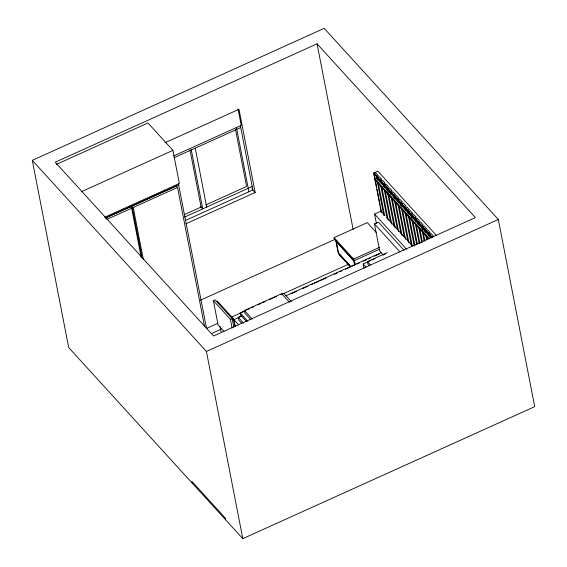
<?xml version="1.0" encoding="UTF-8"?>
<svg xmlns="http://www.w3.org/2000/svg" width="567" height="567" viewBox="0 0 567 567"><rect width="100%" height="100%" fill="white"/><g stroke="black" fill="none" stroke-linecap="round" stroke-linejoin="round"><path stroke-width="0.85" d="M32.298 160.348L324.196 28.35L498.315 219.464L534.702 406.652L242.804 538.65L68.685 347.536L32.298 160.348L206.416 351.462L242.804 538.65M317.059 43.815L55.226 162.219L213.553 335.997L475.394 217.593L317.059 43.815L353.106 229.266M56.268 164.444L147.973 122.975L172.907 150.34L179.349 183.481L104.526 217.317M164.969 142.756L238.99 109.289L255.164 192.482L185.969 223.774M81.201 191.809L172.907 150.34M173.651 155.946L241.237 125.385L238.034 108.921M173.963 157.775L240.748 127.575M105.519 217.926L178.754 184.807L178.562 183.836M105.448 218.111L130.424 206.82L131.664 208.188L141.247 257.468M142.069 257.985L131.991 206.112L176.294 186.075L177.542 187.443L204.595 326.642M106.695 219.479L131.664 208.188M131.991 206.112L133.231 207.479L177.542 187.443M184.318 214.631L201.094 207.04L189.973 149.844M205.842 204.893L246.581 186.472L235.468 129.276M184.615 217.069L252.202 186.508M185.289 220.535L252.875 189.973L240.408 125.846M376.722 187.642L373.859 172.907L377.82 171.114L436.384 235.397M373.759 173.7L375.73 172.815L378.224 175.543L376.254 176.436L373.759 173.7L381.343 212.696M377.211 177.492L379.181 176.599L381.676 179.335L379.706 180.228L377.211 177.492L377.721 180.093M428.624 238.87L375.141 180.164L374.872 178.768L376.453 178.052L431.133 238.062M380.663 181.277L382.633 180.391L385.135 183.134L383.164 184.027L380.663 181.277L381.003 183.013M384.128 185.083L386.099 184.19L388.586 186.926L386.616 187.812L384.128 185.083L384.632 187.677M387.58 188.868L389.55 187.975L392.038 190.71L390.068 191.603L387.58 188.868L388.253 192.333M391.039 192.667L393.009 191.781L395.504 194.509L393.533 195.402L391.039 192.667L391.379 194.403M394.49 196.458L396.461 195.565L398.955 198.301L396.985 199.194L394.49 196.458L395.001 199.06M397.942 200.243L399.912 199.357L402.414 202.1L400.444 202.993L397.942 200.243L398.452 202.844M376.41 223.596L374.56 214.064L380.889 211.2L385.028 215.751M401.408 204.049L403.378 203.156L405.866 205.892L403.895 206.778L401.408 204.049L401.911 206.643M379.252 249.36L353.943 260.799L334.402 239.352L334.069 237.63L367.281 222.611L376.162 232.357M200.371 300.219L334.913 239.38M404.859 207.834L406.83 206.948L409.317 209.677L407.347 210.57L404.859 207.834L405.362 210.435M383.264 254.845L379.713 250.947L374.461 223.915L378.416 222.122L403.895 250.09M408.318 211.633L410.288 210.747L412.783 213.475L410.813 214.369L408.318 211.633L408.828 214.234M223.965 331.348L218.089 324.898L213.376 300.63L215.106 299.851L232.137 318.548L233.824 327.216M411.77 215.425L413.74 214.532L416.235 217.267L414.264 218.16L411.77 215.425L412.28 218.026M415.228 219.209L417.192 218.323L419.693 221.066L417.723 221.959L415.228 219.209L415.731 221.81M418.687 223.015L420.657 222.122L423.145 224.858L421.175 225.744L418.687 223.015L419.19 225.609M422.139 226.8L424.109 225.914L426.597 228.643L424.633 229.536L422.139 226.8L422.812 230.266M334.069 237.63L353.61 259.076L379.706 247.276M250.947 319.809L244.987 313.267L244.448 310.496L281.636 293.678L289.39 302.183M246.503 321.482L240.564 314.961L240.16 312.878L249.827 308.505M251.443 307.775L253.86 306.683M257.886 304.862L261.111 303.402M262.727 302.672L265.143 301.58M269.176 299.759L272.394 298.299M274.01 297.569L276.427 296.477M280.459 294.656L283.677 293.196L291.395 301.665M206.367 328.513L217.664 323.403M231.379 317.201L244.292 311.368M283.833 293.486L348.386 264.293M425.604 230.599L427.568 229.713L430.062 232.442L428.092 233.335L425.604 230.599L425.937 232.335M213.376 300.63L230.415 319.327L232.137 318.548M232.109 319.419L233.42 318.824L234.915 326.493M241.74 323.339L238.764 320.079L238.225 317.307L241.443 315.847M285.669 295.854L381.35 252.584M235.213 326.238L233.937 319.682L241.173 316.414M291.792 293.522L296.612 291.339M303.04 288.433L307.867 286.257M311.077 284.804L312.686 284.074M314.295 283.351L319.115 281.168M320.724 280.438L326.344 277.901M334.381 274.265L337.592 272.812M340.002 271.721L341.61 270.991M345.629 269.176L350.449 267M352.057 266.27L355.275 264.817M356.877 264.087L359.287 263.003M363.305 261.181L366.523 259.729M368.132 259.006L370.542 257.914M374.553 256.1L379.38 253.917M369.152 265.654L367.99 264.378L367.451 261.607L387.24 252.655M363.971 268.148L363.163 263.988L370.286 260.763M371.867 260.047L375.035 258.616M382.952 255.037L385.326 253.966M429.056 234.391L431.019 233.498L433.514 236.233L431.544 237.126L429.056 234.391L429.559 236.992M211.441 333.609L220.939 329.314M206.416 351.462L498.315 219.464M373.859 172.907L432.43 237.19M374.872 178.768L429.545 238.778M386.8 217.7L412.244 245.617M374.56 214.064L406.504 249.133M374.461 223.915L399.933 251.876M367.451 261.607L370.357 264.796M363.163 263.988L366.133 267.241M350.697 266.483L338.485 253.073L336.259 241.627L353.709 260.785L354.503 264.867M350.938 266.922L339.243 254.087L339.399 254.916L349.931 266.469M345.317 261.018L338.308 253.321L335.777 240.33M348.237 264.222L349.988 266.15M251.769 188.754L255.164 192.482M200.534 206.431L202.752 208.869L191.299 149.936M244.448 310.496L252.195 319.001M240.16 312.878L247.878 321.347M238.225 317.307L243.583 323.183M217.218 301.042L233.42 318.824M233.937 319.682L238.679 324.884M428.092 233.335L428.595 235.936M426.611 235.801L427.284 239.267M424.633 229.536L425.137 232.137M425.64 234.738L426.653 239.933M423.152 232.002L424.832 240.663M421.175 225.744L421.685 228.345M422.358 231.811L424.208 241.344M419.7 228.21L422.394 242.081M417.723 221.959L418.233 224.56M418.907 228.026L421.77 242.754M416.235 224.412L419.941 243.477M414.264 218.16L414.605 219.89M415.441 224.227L419.148 243.286M412.783 220.62L417.333 244.023M410.813 214.369L411.486 217.834M411.826 219.571L416.71 244.703M409.331 216.835L414.888 245.433M407.347 210.57L407.857 213.171M408.36 215.772L414.257 246.099M406.036 213.901L412.273 245.965M403.895 206.778L404.236 208.514M404.909 211.98L411.479 245.773M402.421 209.244L408.984 243.045M400.444 202.993L400.954 205.594M401.457 208.188L407.857 241.124M399.125 206.31L405.525 239.239M396.985 199.194L397.488 201.788M398.162 205.261L404.399 237.318M395.674 202.525L402.074 235.454M393.533 195.402L394.037 198.003M394.54 200.605L400.947 233.533M392.222 198.733L398.622 231.662M390.068 191.603L390.578 194.205M391.081 196.806L397.481 229.734M388.586 194.07L395.156 227.863M386.616 187.812L387.126 190.413M387.8 193.879L394.2 226.807M385.135 190.278L391.705 224.078M383.164 184.027L383.675 186.628M384.348 190.094L390.578 222.158M381.676 186.479L388.246 220.272M379.706 180.228L380.039 181.957M380.882 186.295L387.119 218.352M378.224 182.687L384.624 215.623M376.254 176.436L376.757 179.037M377.431 182.503L383.831 215.432M377.062 189.371L380.088 204.97M380.429 206.7L381.272 211.037M354.304 259.984L355.148 264.314M353.61 259.076L353.943 260.799M236.453 127.632L248.92 191.759M230.415 319.327L232.094 327.995M195.254 148.15L206.707 207.075M220.053 326.635L221.045 331.745M178.435 183.814L206.494 328.173M225.567 519.726L225.219 517.969L191.972 481.468L192.312 483.233M133.231 207.479L143.316 259.353"/></g></svg>
